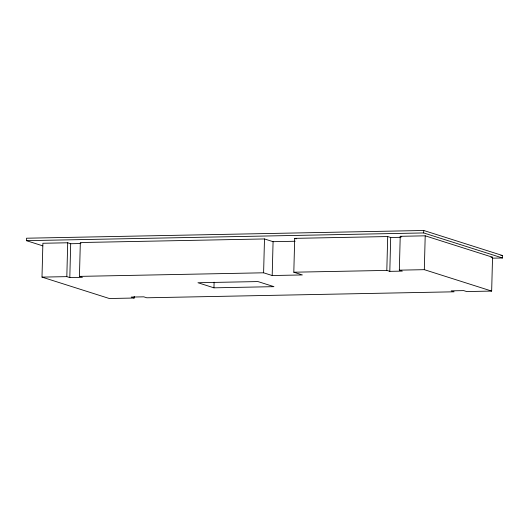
<?xml version="1.0" encoding="UTF-8"?>
<svg xmlns="http://www.w3.org/2000/svg" width="529" height="529" viewBox="0 0 529 529"><rect width="100%" height="100%" fill="white"/><g stroke="black" fill="none" stroke-linecap="round" stroke-linejoin="round"><path stroke-width="0.79" d="M42.836 245.873L26.45 240.669L26.516 238.215L423.755 230.485L502.55 255.527L502.484 257.98L492.578 258.172M134.201 296.379L134.161 298.032L109.338 298.515L41.996 277.117L42.889 243.261L67.705 242.778L70.694 243.73L80.95 243.532M295.122 241.25L273.076 241.68L264.493 238.949L80.329 242.533L79.443 276.383L82.431 277.335L69.808 277.58L66.819 276.634L67.705 242.778M69.808 277.58L70.694 243.73M213.954 287.829L197.925 282.731L257.934 281.567L273.962 286.658L213.954 287.829L214.1 282.175M400.87 237.303L390.693 237.501L387.697 236.549L294.699 238.361L293.813 272.21L302.396 274.941L272.19 275.53L263.607 272.799L264.493 238.949M272.19 275.53L273.076 241.68M134.161 298.032L131.166 297.08L143.789 296.835L146.778 297.787L454.153 291.803L451.158 290.851L463.688 290.613L466.677 291.558L491.659 291.076L492.545 257.226L425.204 235.822L400.222 236.311L399.335 270.16L402.331 271.113L389.807 271.351L386.811 270.405L387.697 236.549M389.807 271.351L390.693 237.501M502.484 257.98L423.696 232.939L423.755 230.485M491.659 291.076L424.318 269.671L425.204 235.822M26.45 240.669L423.696 232.939M500.897 255.56L502.55 255.527M490.932 257.253L492.545 257.226M41.996 277.117L66.819 276.634M79.443 276.383L263.607 272.799M293.813 272.21L386.811 270.405M399.335 270.16L424.318 269.671M400.222 236.311L401.723 236.78M294.699 238.361L296.26 238.857"/></g></svg>
